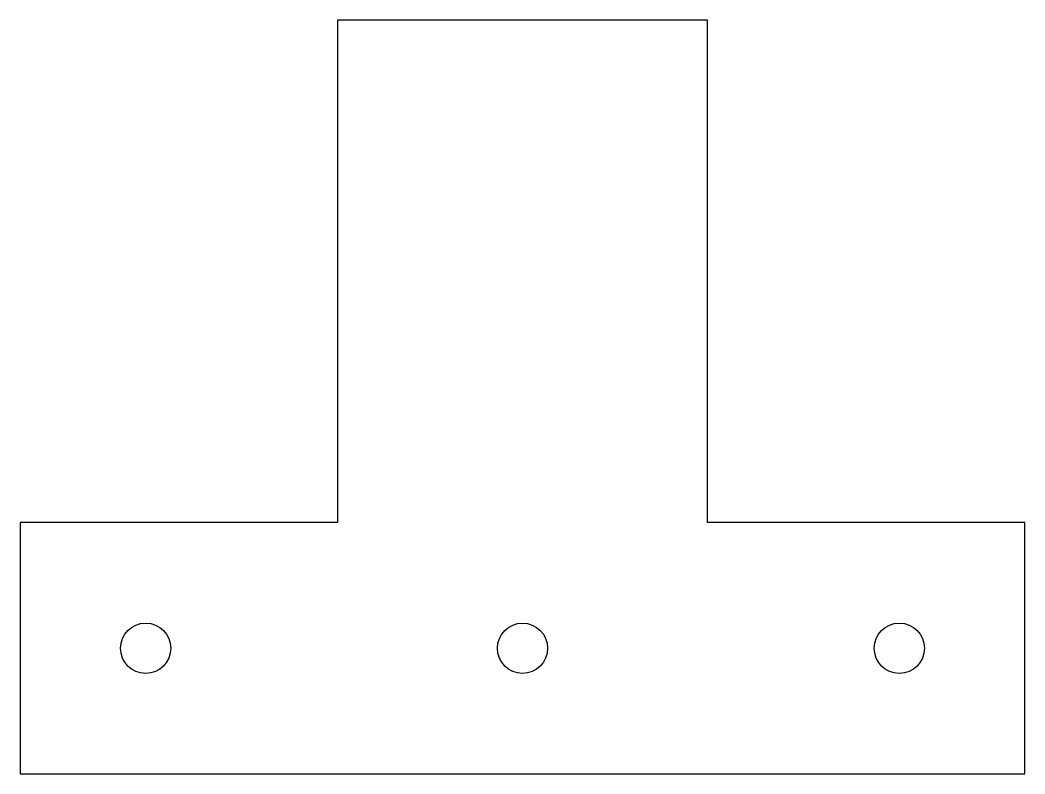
# Model space of a CAD drawing. Header units: millimetres. Extents: x -126 to 274, y -100 to 200.
import ezdxf

# ---------------------------------------------------------------- set-up
doc = ezdxf.new("R2010")
doc.units = ezdxf.units.MM

msp = doc.modelspace()

# ---------------------------------------------------------------- linework, layer by layer
msp.add_lwpolyline([(147.2, 0), (147.2, 200), (0, 200), (0, 0), (-24.14, 0), (-126.4, 0), (-126.4, -100), (273.6, -100), (273.6, 0), (171.34, 0)], close=True)
for centre in [(-76.4, -50), (73.6, -50), (223.6, -50)]:
    msp.add_circle(centre, 10)

doc.saveas('drawing.dxf')
